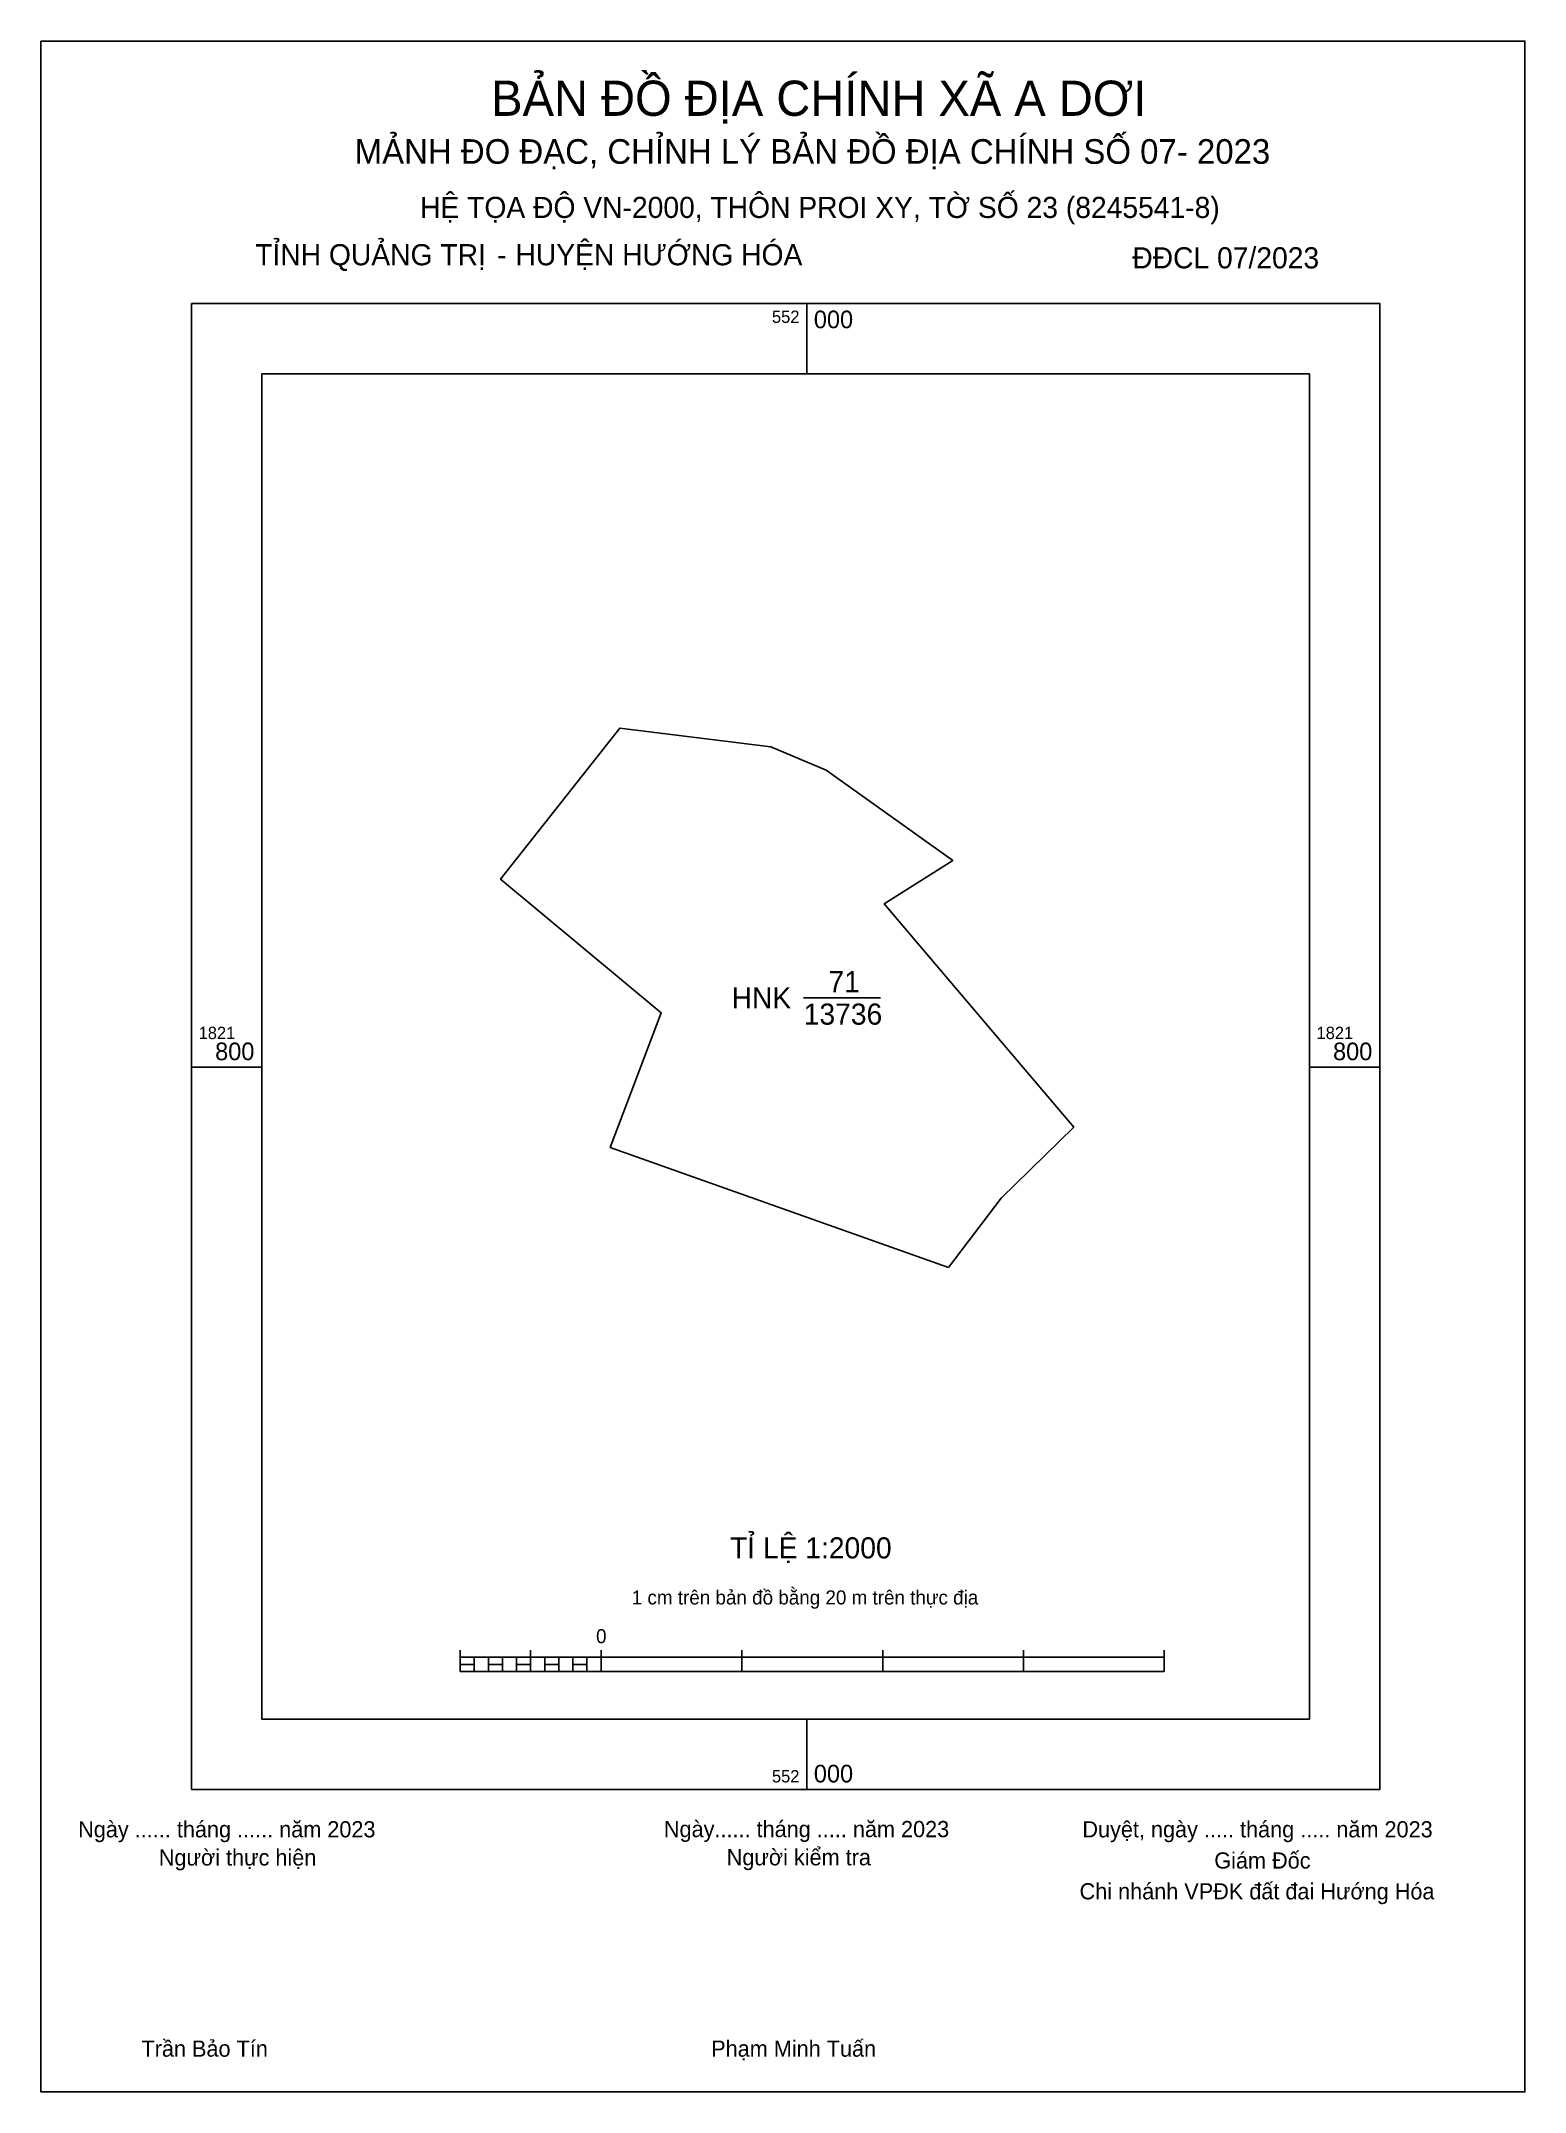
# Model space of a CAD drawing. Extents: x 551782 to 552204, y 1821509 to 1822091.
import ezdxf

# ---------------------------------------------------------------- set-up
doc = ezdxf.new("R2010")
doc.units = 0
for name, color, linetype in [('Level 1', 7, 'Continuous'), ('Level 10', 7, 'Continuous'), ('Level 13', 7, 'Continuous'), ('Level 2', 7, 'Continuous'), ('Level 6', 7, 'Continuous'), ('Level 62', 7, 'Continuous'), ('Level 63', 7, 'Continuous'), ('Level 9', 7, 'Continuous')]:
    doc.layers.add(name, color=color, linetype=linetype)

msp = doc.modelspace()

# ---------------------------------------------------------------- linework, layer by layer
at = {"layer": 'Level 1'}
for p, q in [((551782.48, 1822091.44), (551782.48, 1822091.44)), ((552204.01, 1821508.97), (552204.01, 1821508.97))]:
    msp.add_line(p, q, dxfattribs=at)
at = {"layer": 'Level 10'}
msp.add_lwpolyline([(552040.26, 1821743.08), (551944.18, 1821777.24), (551958.65, 1821815.49), (551913.04, 1821853.38), (551946.87, 1821896.3), (551989.78, 1821891.03), (552005.53, 1821884.33), (552041.46, 1821858.69), (552021.95, 1821846.36), (552075.85, 1821782.97), (552055.24, 1821762.79)], close=True, dxfattribs=at)
at = {"layer": 'Level 2'}
msp.add_lwpolyline([(551782.47, 1822091.44), (552204, 1822091.44), (552204, 1821508.97), (551782.47, 1821508.97)], close=True, dxfattribs=at)
at = {"layer": 'Level 62'}
msp.add_lwpolyline([(551845.24, 1821996.88), (552142.79, 1821996.88), (552142.79, 1821614.88), (551845.24, 1821614.88)], close=True, dxfattribs=at)
at = {"layer": 'Level 63'}
for p, q in [((551782.47, 1822081.44), (551782.47, 1822091.44)), ((551782.47, 1822091.44), (551792.47, 1822091.44)), ((551782.47, 1822081.44), (551782.47, 1822091.44)), ((551782.47, 1822091.44), (551792.47, 1822091.44)), ((552194, 1822091.44), (552204, 1822091.44)), ((552194, 1822091.44), (552204, 1822091.44)), ((552204, 1822091.44), (552204, 1822081.44)), ((552204, 1822091.44), (552204, 1822081.44)), ((551782.47, 1822081.44), (551782.47, 1822081.44)), ((551782.47, 1822081.44), (551782.47, 1822081.44)), ((552000, 1822016.88), (552000, 1821996.88)), ((551825.24, 1821800), (551845.24, 1821800)), ((552142.79, 1821800), (552162.79, 1821800)), ((551901.56, 1821634.42), (551901.56, 1821628.42)), ((551901.56, 1821632.42), (552101.56, 1821632.42)), ((551905.56, 1821632.42), (551905.56, 1821628.42)), ((551909.56, 1821632.42), (551909.56, 1821628.42)), ((551913.56, 1821632.42), (551913.56, 1821628.42)), ((551917.56, 1821632.42), (551917.56, 1821628.42)), ((551921.56, 1821634.42), (551921.56, 1821628.42)), ((551921.56, 1821632.42), (551921.56, 1821628.42)), ((551925.56, 1821632.42), (551925.56, 1821628.42)), ((551929.56, 1821632.42), (551929.56, 1821628.42)), ((551933.56, 1821632.42), (551933.56, 1821628.42)), ((551937.56, 1821632.42), (551937.56, 1821628.42)), ((551941.56, 1821634.42), (551941.56, 1821628.42)), ((551941.56, 1821632.42), (551941.56, 1821628.42)), ((551981.56, 1821634.42), (551981.56, 1821628.42)), ((552021.56, 1821634.42), (552021.56, 1821628.42)), ((552061.56, 1821634.42), (552061.56, 1821628.42)), ((552101.56, 1821634.42), (552101.56, 1821628.42)), ((551901.56, 1821628.42), (552101.56, 1821628.42)), ((552000, 1821614.88), (552000, 1821594.88)), ((551782.47, 1821508.97), (551782.47, 1821518.97)), ((551782.47, 1821508.97), (551782.47, 1821518.97)), ((552204, 1821518.97), (552204, 1821508.97)), ((552204, 1821518.97), (552204, 1821508.97)), ((551792.47, 1821508.97), (551782.47, 1821508.97)), ((551792.47, 1821508.97), (551782.47, 1821508.97)), ((552204, 1821508.97), (552194, 1821508.97)), ((552204, 1821508.97), (552194, 1821508.97))]:
    msp.add_line(p, q, dxfattribs=at)
for points in [[(551825.24, 1822016.88), (551825.24, 1821594.88), (552162.79, 1821594.88), (552162.79, 1822016.88)], [(551901.56, 1821630.42), (551905.56, 1821630.42), (551905.56, 1821628.42), (551901.56, 1821628.42)], [(551901.56, 1821630.42), (551905.56, 1821630.42), (551905.56, 1821628.42), (551901.56, 1821628.42)], [(551909.56, 1821630.42), (551913.56, 1821630.42), (551913.56, 1821628.42), (551909.56, 1821628.42)], [(551917.56, 1821630.42), (551921.56, 1821630.42), (551921.56, 1821628.42), (551917.56, 1821628.42)], [(551925.56, 1821630.42), (551929.56, 1821630.42), (551929.56, 1821628.42), (551925.56, 1821628.42)], [(551933.56, 1821630.42), (551937.56, 1821630.42), (551937.56, 1821628.42), (551933.56, 1821628.42)]]:
    msp.add_lwpolyline(points, close=True, dxfattribs=at)
at = {"layer": 'Level 9'}
msp.add_line((551999.11, 1821819.69), (552020.95, 1821819.69), dxfattribs=at)

# ---------------------------------------------------------------- texts
at = {"layer": 'Level 13'}
for s, p in [('71', (552006.14, 1821821.29)), ('HNK', (551978.64, 1821816.69)), ('13736', (551999.12, 1821812.09))]:
    msp.add_text(s, height=6, dxfattribs=at).set_placement(p)
at = {"layer": 'Level 6'}
for s, p in [('HỆ TỌA ÐỘ VN-2000, THÔN PROI XY, TỜ SỐ 23 (8245541-8)', (551890.15, 1822041.19)), ('TỈ LỆ 1:2000', (551978.17, 1821660.5))]:
    msp.add_text(s, height=6, dxfattribs=at).set_placement(p)
at = {"layer": 'Level 63'}
for s, height, p in [('BẢN ĐỒ ĐỊA CHÍNH XÃ A DƠI', 10, (551910.35, 1822070.19)), ('MẢNH ĐO ĐẠC, CHỈNH LÝ BẢN ĐỒ ÐỊA CHÍNH SỐ 07- 2023', 7, (551871.57, 1822056.57)), ('TỈNH QUẢNG TRỊ', 6, (551843.32, 1822027.75)), (' HUYỆN HƯỚNG HÓA', 6, (551915.02, 1822027.75)), ('ĐĐCL 07/2023', 6, (552092.46, 1822026.87)), ('-', 6, (551912.06, 1822027.75)), ('552', 3.5, (551990.1, 1822011.38)), ('000', 5, (552002, 1822009.88)), ('1821', 3.5, (551827.24, 1821808)), ('1821', 3.5, (552144.79, 1821808)), ('800', 5, (551831.93, 1821802)), ('800', 5, (552149.48, 1821802)), ('1 cm trên bản đồ bằng 20 m trên thực địa', 4, (551950.28, 1821647.42)), ('0', 4, (551940.14, 1821636.42)), ('000', 5, (552002, 1821596.88)), ('552', 3.5, (551990.1, 1821596.88)), ('Ngày ...... tháng ...... năm 2023', 4.6, (551793.03, 1821581.28)), ('Ngày...... tháng ..... năm 2023', 4.6, (551959.41, 1821581.34)), ('Duyệt, ngày ..... tháng ..... năm 2023', 4.6, (552078.28, 1821581.28)), ('Người thực hiện', 4.6, (551815.93, 1821573.28)), ('Người kiểm tra', 4.6, (551977.25, 1821573.34)), ('Giám Đốc', 4.6, (552115.75, 1821572.42)), ('Chi nhánh VPĐK đất đai Hướng Hóa', 4.6, (552077.48, 1821563.67)), ('Trần Bảo Tín', 4.6, (551811.01, 1821518.99)), ('Phạm Minh Tuấn', 4.6, (551972.85, 1821518.99))]:
    msp.add_text(s, height=height, dxfattribs=at).set_placement(p)

doc.saveas('drawing.dxf')
